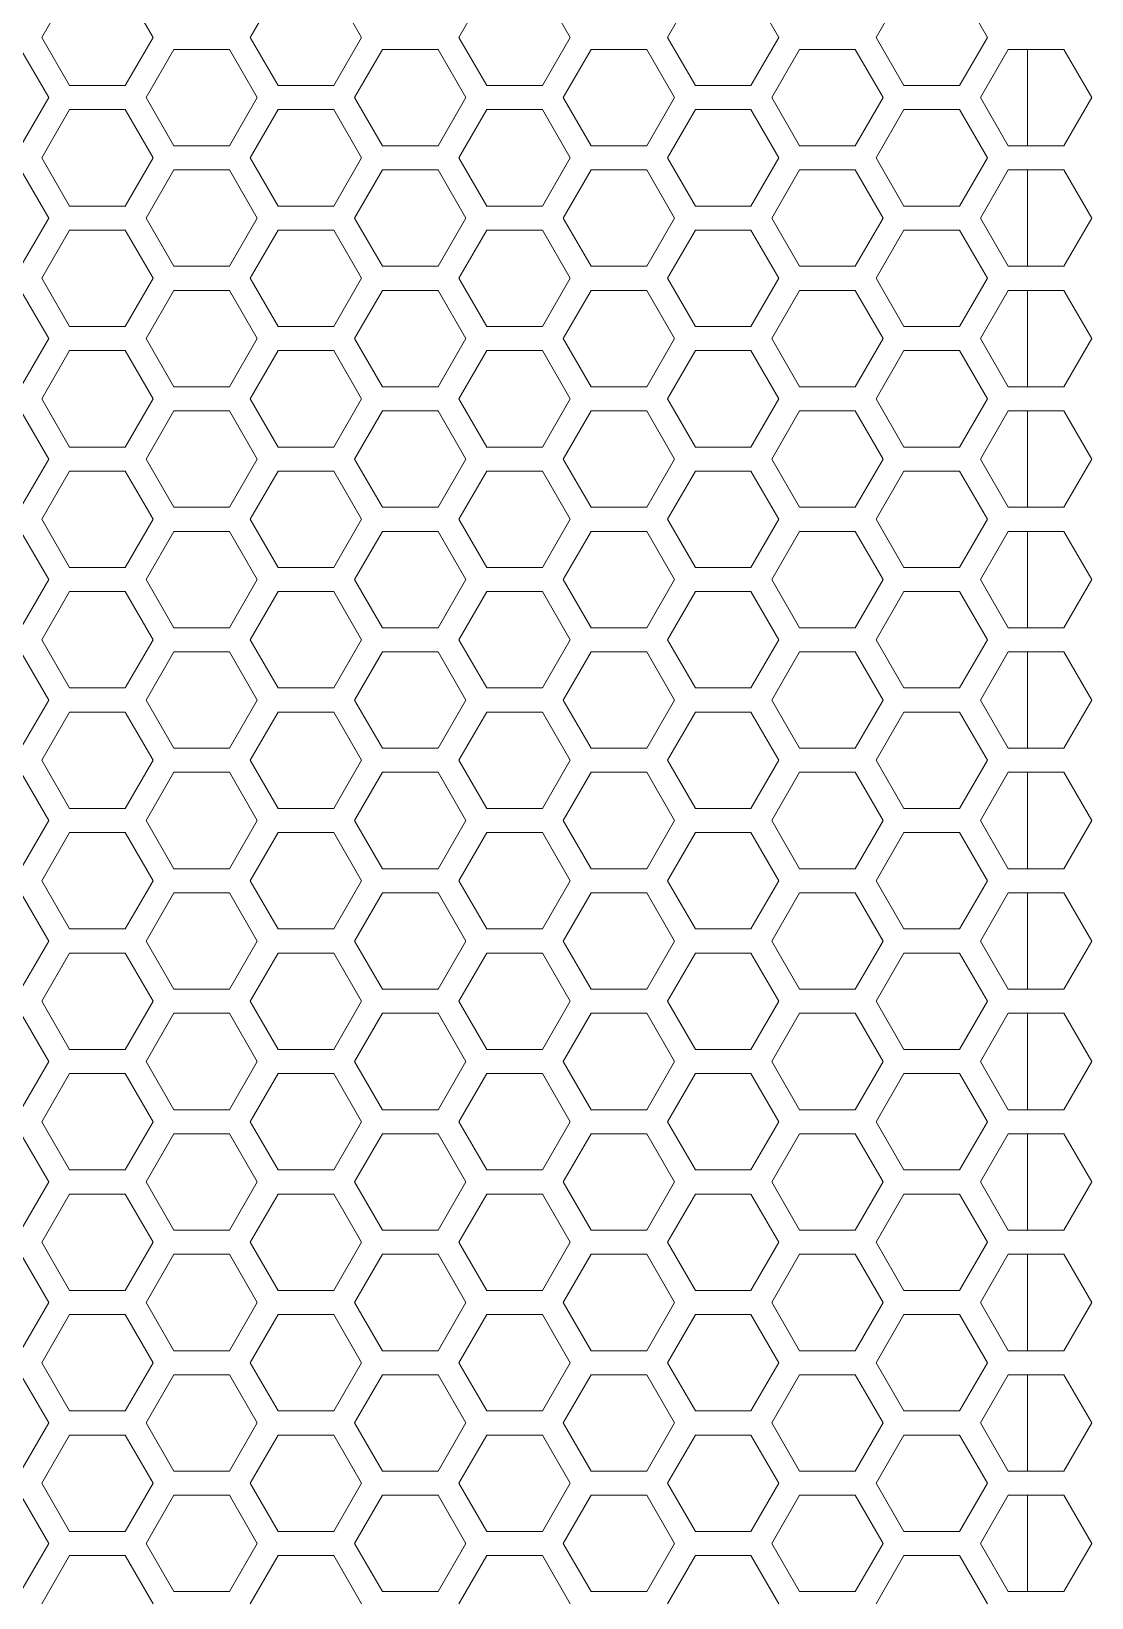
# Model space of a CAD drawing. Header units: millimetres. Extents: x 0 to 62, y -17 to 201.
# Drawn here: x 40.48 to 49.28, y 91.65 to 104.65 of the extents above; entities that cross this region are included whole.
import ezdxf

# ---------------------------------------------------------------- set-up
doc = ezdxf.new("R2010")
doc.units = ezdxf.units.MM

msp = doc.modelspace()

# ---------------------------------------------------------------- linework, layer by layer
at = {"color": 0, "lineweight": 18}
for p, q in [((40.795, 105), (40.564, 104.6)), ((41.488, 104.6), (41.257, 105)), ((42.527, 105), (42.296, 104.6)), ((43.22, 104.6), (42.989, 105)), ((44.259, 105), (44.028, 104.6)), ((44.952, 104.6), (44.721, 105)), ((45.991, 105), (45.76, 104.6)), ((46.684, 104.6), (46.453, 105)), ((47.723, 105), (47.492, 104.6)), ((48.416, 104.6), (48.185, 105)), ((40.564, 104.6), (40.795, 104.2)), ((41.257, 104.2), (41.488, 104.6)), ((42.296, 104.6), (42.527, 104.2)), ((42.989, 104.2), (43.22, 104.6)), ((44.028, 104.6), (44.259, 104.2)), ((44.721, 104.2), (44.952, 104.6)), ((45.76, 104.6), (45.991, 104.2)), ((46.453, 104.2), (46.684, 104.6)), ((47.492, 104.6), (47.723, 104.2)), ((48.185, 104.2), (48.416, 104.6)), ((40.622, 104.1), (40.391, 104.5)), ((41.661, 104.5), (41.43, 104.1)), ((42.123, 104.5), (41.661, 104.5)), ((42.354, 104.1), (42.123, 104.5)), ((43.393, 104.5), (43.162, 104.1)), ((43.855, 104.5), (43.393, 104.5)), ((44.086, 104.1), (43.855, 104.5)), ((45.125, 104.5), (44.894, 104.1)), ((45.587, 104.5), (45.125, 104.5)), ((45.818, 104.1), (45.587, 104.5)), ((46.857, 104.5), (46.626, 104.1)), ((47.319, 104.5), (46.857, 104.5)), ((47.55, 104.1), (47.319, 104.5)), ((48.589, 104.5), (48.358, 104.1)), ((49.051, 104.5), (48.589, 104.5)), ((48.75, 103.7), (48.75, 104.5)), ((49.282, 104.1), (49.051, 104.5)), ((40.795, 104.2), (41.257, 104.2)), ((42.527, 104.2), (42.989, 104.2)), ((44.259, 104.2), (44.721, 104.2)), ((45.991, 104.2), (46.453, 104.2)), ((47.723, 104.2), (48.185, 104.2)), ((40.391, 103.7), (40.622, 104.1)), ((40.795, 104), (40.564, 103.6)), ((41.257, 104), (40.795, 104)), ((41.488, 103.6), (41.257, 104)), ((41.43, 104.1), (41.661, 103.7)), ((42.123, 103.7), (42.354, 104.1)), ((42.527, 104), (42.296, 103.6)), ((42.989, 104), (42.527, 104)), ((43.22, 103.6), (42.989, 104)), ((43.162, 104.1), (43.393, 103.7)), ((43.855, 103.7), (44.086, 104.1)), ((44.259, 104), (44.028, 103.6)), ((44.721, 104), (44.259, 104)), ((44.952, 103.6), (44.721, 104)), ((44.894, 104.1), (45.125, 103.7)), ((45.587, 103.7), (45.818, 104.1)), ((45.991, 104), (45.76, 103.6)), ((46.453, 104), (45.991, 104)), ((46.684, 103.6), (46.453, 104)), ((46.626, 104.1), (46.857, 103.7)), ((47.319, 103.7), (47.55, 104.1)), ((47.723, 104), (47.492, 103.6)), ((48.185, 104), (47.723, 104)), ((48.416, 103.6), (48.185, 104)), ((48.358, 104.1), (48.589, 103.7)), ((49.051, 103.7), (49.282, 104.1)), ((41.661, 103.7), (42.123, 103.7)), ((43.393, 103.7), (43.855, 103.7)), ((45.125, 103.7), (45.587, 103.7)), ((46.857, 103.7), (47.319, 103.7)), ((48.589, 103.7), (49.051, 103.7)), ((40.622, 103.1), (40.391, 103.5)), ((40.564, 103.6), (40.795, 103.2)), ((41.257, 103.2), (41.488, 103.6)), ((41.661, 103.5), (41.43, 103.1)), ((42.123, 103.5), (41.661, 103.5)), ((42.354, 103.1), (42.123, 103.5)), ((42.296, 103.6), (42.527, 103.2)), ((42.989, 103.2), (43.22, 103.6)), ((43.393, 103.5), (43.162, 103.1)), ((43.855, 103.5), (43.393, 103.5)), ((44.086, 103.1), (43.855, 103.5)), ((44.028, 103.6), (44.259, 103.2)), ((44.721, 103.2), (44.952, 103.6)), ((45.125, 103.5), (44.894, 103.1)), ((45.587, 103.5), (45.125, 103.5)), ((45.818, 103.1), (45.587, 103.5)), ((45.76, 103.6), (45.991, 103.2)), ((46.453, 103.2), (46.684, 103.6)), ((46.857, 103.5), (46.626, 103.1)), ((47.319, 103.5), (46.857, 103.5)), ((47.55, 103.1), (47.319, 103.5)), ((47.492, 103.6), (47.723, 103.2)), ((48.185, 103.2), (48.416, 103.6)), ((48.589, 103.5), (48.358, 103.1)), ((49.051, 103.5), (48.589, 103.5)), ((48.75, 102.7), (48.75, 103.5)), ((49.282, 103.1), (49.051, 103.5)), ((40.391, 102.7), (40.622, 103.1)), ((40.795, 103.2), (41.257, 103.2)), ((41.43, 103.1), (41.661, 102.7)), ((42.123, 102.7), (42.354, 103.1)), ((42.527, 103.2), (42.989, 103.2)), ((43.162, 103.1), (43.393, 102.7)), ((43.855, 102.7), (44.086, 103.1)), ((44.259, 103.2), (44.721, 103.2)), ((44.894, 103.1), (45.125, 102.7)), ((45.587, 102.7), (45.818, 103.1)), ((45.991, 103.2), (46.453, 103.2)), ((46.626, 103.1), (46.857, 102.7)), ((47.319, 102.7), (47.55, 103.1)), ((47.723, 103.2), (48.185, 103.2)), ((48.358, 103.1), (48.589, 102.7)), ((49.051, 102.7), (49.282, 103.1)), ((40.795, 103), (40.564, 102.6)), ((41.257, 103), (40.795, 103)), ((41.488, 102.6), (41.257, 103)), ((42.527, 103), (42.296, 102.6)), ((42.989, 103), (42.527, 103)), ((43.22, 102.6), (42.989, 103)), ((44.259, 103), (44.028, 102.6)), ((44.721, 103), (44.259, 103)), ((44.952, 102.6), (44.721, 103)), ((45.991, 103), (45.76, 102.6)), ((46.453, 103), (45.991, 103)), ((46.684, 102.6), (46.453, 103)), ((47.723, 103), (47.492, 102.6)), ((48.185, 103), (47.723, 103)), ((48.416, 102.6), (48.185, 103)), ((41.661, 102.7), (42.123, 102.7)), ((43.393, 102.7), (43.855, 102.7)), ((45.125, 102.7), (45.587, 102.7)), ((46.857, 102.7), (47.319, 102.7)), ((48.589, 102.7), (49.051, 102.7)), ((40.564, 102.6), (40.795, 102.2)), ((41.257, 102.2), (41.488, 102.6)), ((42.296, 102.6), (42.527, 102.2)), ((42.989, 102.2), (43.22, 102.6)), ((44.028, 102.6), (44.259, 102.2)), ((44.721, 102.2), (44.952, 102.6)), ((45.76, 102.6), (45.991, 102.2)), ((46.453, 102.2), (46.684, 102.6)), ((47.492, 102.6), (47.723, 102.2)), ((48.185, 102.2), (48.416, 102.6)), ((40.622, 102.1), (40.391, 102.5)), ((41.661, 102.5), (41.43, 102.1)), ((42.123, 102.5), (41.661, 102.5)), ((42.354, 102.1), (42.123, 102.5)), ((43.393, 102.5), (43.162, 102.1)), ((43.855, 102.5), (43.393, 102.5)), ((44.086, 102.1), (43.855, 102.5)), ((45.125, 102.5), (44.894, 102.1)), ((45.587, 102.5), (45.125, 102.5)), ((45.818, 102.1), (45.587, 102.5)), ((46.857, 102.5), (46.626, 102.1)), ((47.319, 102.5), (46.857, 102.5)), ((47.55, 102.1), (47.319, 102.5)), ((48.589, 102.5), (48.358, 102.1)), ((49.051, 102.5), (48.589, 102.5)), ((48.75, 101.7), (48.75, 102.5)), ((49.282, 102.1), (49.051, 102.5)), ((40.795, 102.2), (41.257, 102.2)), ((42.527, 102.2), (42.989, 102.2)), ((44.259, 102.2), (44.721, 102.2)), ((45.991, 102.2), (46.453, 102.2)), ((47.723, 102.2), (48.185, 102.2)), ((40.391, 101.7), (40.622, 102.1)), ((41.43, 102.1), (41.661, 101.7)), ((42.123, 101.7), (42.354, 102.1)), ((43.162, 102.1), (43.393, 101.7)), ((43.855, 101.7), (44.086, 102.1)), ((44.894, 102.1), (45.125, 101.7)), ((45.587, 101.7), (45.818, 102.1)), ((46.626, 102.1), (46.857, 101.7)), ((47.319, 101.7), (47.55, 102.1)), ((48.358, 102.1), (48.589, 101.7)), ((49.051, 101.7), (49.282, 102.1)), ((40.795, 102), (40.564, 101.6)), ((41.257, 102), (40.795, 102)), ((41.488, 101.6), (41.257, 102)), ((42.527, 102), (42.296, 101.6)), ((42.989, 102), (42.527, 102)), ((43.22, 101.6), (42.989, 102)), ((44.259, 102), (44.028, 101.6)), ((44.721, 102), (44.259, 102)), ((44.952, 101.6), (44.721, 102)), ((45.991, 102), (45.76, 101.6)), ((46.453, 102), (45.991, 102)), ((46.684, 101.6), (46.453, 102)), ((47.723, 102), (47.492, 101.6)), ((48.185, 102), (47.723, 102)), ((48.416, 101.6), (48.185, 102)), ((41.661, 101.7), (42.123, 101.7)), ((43.393, 101.7), (43.855, 101.7)), ((45.125, 101.7), (45.587, 101.7)), ((46.857, 101.7), (47.319, 101.7)), ((48.589, 101.7), (49.051, 101.7)), ((40.564, 101.6), (40.795, 101.2)), ((41.257, 101.2), (41.488, 101.6)), ((42.296, 101.6), (42.527, 101.2)), ((42.989, 101.2), (43.22, 101.6)), ((44.028, 101.6), (44.259, 101.2)), ((44.721, 101.2), (44.952, 101.6)), ((45.76, 101.6), (45.991, 101.2)), ((46.453, 101.2), (46.684, 101.6)), ((47.492, 101.6), (47.723, 101.2)), ((48.185, 101.2), (48.416, 101.6)), ((40.622, 101.1), (40.391, 101.5)), ((41.661, 101.5), (41.43, 101.1)), ((42.123, 101.5), (41.661, 101.5)), ((42.354, 101.1), (42.123, 101.5)), ((43.393, 101.5), (43.162, 101.1)), ((43.855, 101.5), (43.393, 101.5)), ((44.086, 101.1), (43.855, 101.5)), ((45.125, 101.5), (44.894, 101.1)), ((45.587, 101.5), (45.125, 101.5)), ((45.818, 101.1), (45.587, 101.5)), ((46.857, 101.5), (46.626, 101.1)), ((47.319, 101.5), (46.857, 101.5)), ((47.55, 101.1), (47.319, 101.5)), ((48.589, 101.5), (48.358, 101.1)), ((49.051, 101.5), (48.589, 101.5)), ((48.75, 100.7), (48.75, 101.5)), ((49.282, 101.1), (49.051, 101.5)), ((40.795, 101.2), (41.257, 101.2)), ((42.527, 101.2), (42.989, 101.2)), ((44.259, 101.2), (44.721, 101.2)), ((45.991, 101.2), (46.453, 101.2)), ((47.723, 101.2), (48.185, 101.2)), ((40.391, 100.7), (40.622, 101.1)), ((41.43, 101.1), (41.661, 100.7)), ((42.123, 100.7), (42.354, 101.1)), ((43.162, 101.1), (43.393, 100.7)), ((43.855, 100.7), (44.086, 101.1)), ((44.894, 101.1), (45.125, 100.7)), ((45.587, 100.7), (45.818, 101.1)), ((46.626, 101.1), (46.857, 100.7)), ((47.319, 100.7), (47.55, 101.1)), ((48.358, 101.1), (48.589, 100.7)), ((49.051, 100.7), (49.282, 101.1)), ((40.795, 101), (40.564, 100.6)), ((41.257, 101), (40.795, 101)), ((41.488, 100.6), (41.257, 101)), ((42.527, 101), (42.296, 100.6)), ((42.989, 101), (42.527, 101)), ((43.22, 100.6), (42.989, 101)), ((44.259, 101), (44.028, 100.6)), ((44.721, 101), (44.259, 101)), ((44.952, 100.6), (44.721, 101)), ((45.991, 101), (45.76, 100.6)), ((46.453, 101), (45.991, 101)), ((46.684, 100.6), (46.453, 101)), ((47.723, 101), (47.492, 100.6)), ((48.185, 101), (47.723, 101)), ((48.416, 100.6), (48.185, 101)), ((41.661, 100.7), (42.123, 100.7)), ((43.393, 100.7), (43.855, 100.7)), ((45.125, 100.7), (45.587, 100.7)), ((46.857, 100.7), (47.319, 100.7)), ((48.589, 100.7), (49.051, 100.7)), ((40.622, 100.1), (40.391, 100.5)), ((40.564, 100.6), (40.795, 100.2)), ((41.257, 100.2), (41.488, 100.6)), ((41.661, 100.5), (41.43, 100.1)), ((42.123, 100.5), (41.661, 100.5)), ((42.354, 100.1), (42.123, 100.5)), ((42.296, 100.6), (42.527, 100.2)), ((42.989, 100.2), (43.22, 100.6)), ((43.393, 100.5), (43.162, 100.1)), ((43.855, 100.5), (43.393, 100.5)), ((44.086, 100.1), (43.855, 100.5)), ((44.028, 100.6), (44.259, 100.2)), ((44.721, 100.2), (44.952, 100.6)), ((45.125, 100.5), (44.894, 100.1)), ((45.587, 100.5), (45.125, 100.5)), ((45.818, 100.1), (45.587, 100.5)), ((45.76, 100.6), (45.991, 100.2)), ((46.453, 100.2), (46.684, 100.6)), ((46.857, 100.5), (46.626, 100.1)), ((47.319, 100.5), (46.857, 100.5)), ((47.55, 100.1), (47.319, 100.5)), ((47.492, 100.6), (47.723, 100.2)), ((48.185, 100.2), (48.416, 100.6)), ((48.589, 100.5), (48.358, 100.1)), ((49.051, 100.5), (48.589, 100.5)), ((48.75, 99.7), (48.75, 100.5)), ((49.282, 100.1), (49.051, 100.5)), ((40.391, 99.7), (40.622, 100.1)), ((40.795, 100.2), (41.257, 100.2)), ((41.43, 100.1), (41.661, 99.7)), ((42.123, 99.7), (42.354, 100.1)), ((42.527, 100.2), (42.989, 100.2)), ((43.162, 100.1), (43.393, 99.7)), ((43.855, 99.7), (44.086, 100.1)), ((44.259, 100.2), (44.721, 100.2)), ((44.894, 100.1), (45.125, 99.7)), ((45.587, 99.7), (45.818, 100.1)), ((45.991, 100.2), (46.453, 100.2)), ((46.626, 100.1), (46.857, 99.7)), ((47.319, 99.7), (47.55, 100.1)), ((47.723, 100.2), (48.185, 100.2)), ((48.358, 100.1), (48.589, 99.7)), ((49.051, 99.7), (49.282, 100.1)), ((40.795, 100), (40.564, 99.6)), ((41.257, 100), (40.795, 100)), ((41.488, 99.6), (41.257, 100)), ((42.527, 100), (42.296, 99.6)), ((42.989, 100), (42.527, 100)), ((43.22, 99.6), (42.989, 100)), ((44.259, 100), (44.028, 99.6)), ((44.721, 100), (44.259, 100)), ((44.952, 99.6), (44.721, 100)), ((45.991, 100), (45.76, 99.6)), ((46.453, 100), (45.991, 100)), ((46.684, 99.6), (46.453, 100)), ((47.723, 100), (47.492, 99.6)), ((48.185, 100), (47.723, 100)), ((48.416, 99.6), (48.185, 100)), ((40.564, 99.6), (40.795, 99.2)), ((41.257, 99.2), (41.488, 99.6)), ((41.661, 99.7), (42.123, 99.7)), ((42.296, 99.6), (42.527, 99.2)), ((42.989, 99.2), (43.22, 99.6)), ((43.393, 99.7), (43.855, 99.7)), ((44.028, 99.6), (44.259, 99.2)), ((44.721, 99.2), (44.952, 99.6)), ((45.125, 99.7), (45.587, 99.7)), ((45.76, 99.6), (45.991, 99.2)), ((46.453, 99.2), (46.684, 99.6)), ((46.857, 99.7), (47.319, 99.7)), ((47.492, 99.6), (47.723, 99.2)), ((48.185, 99.2), (48.416, 99.6)), ((48.589, 99.7), (49.051, 99.7)), ((40.622, 99.1), (40.391, 99.5)), ((41.661, 99.5), (41.43, 99.1)), ((42.123, 99.5), (41.661, 99.5)), ((42.354, 99.1), (42.123, 99.5)), ((43.393, 99.5), (43.162, 99.1)), ((43.855, 99.5), (43.393, 99.5)), ((44.086, 99.1), (43.855, 99.5)), ((45.125, 99.5), (44.894, 99.1)), ((45.587, 99.5), (45.125, 99.5)), ((45.818, 99.1), (45.587, 99.5)), ((46.857, 99.5), (46.626, 99.1)), ((47.319, 99.5), (46.857, 99.5)), ((47.55, 99.1), (47.319, 99.5)), ((48.589, 99.5), (48.358, 99.1)), ((49.051, 99.5), (48.589, 99.5)), ((48.75, 98.7), (48.75, 99.5)), ((49.282, 99.1), (49.051, 99.5)), ((40.795, 99.2), (41.257, 99.2)), ((42.527, 99.2), (42.989, 99.2)), ((44.259, 99.2), (44.721, 99.2)), ((45.991, 99.2), (46.453, 99.2)), ((47.723, 99.2), (48.185, 99.2)), ((40.391, 98.7), (40.622, 99.1)), ((41.43, 99.1), (41.661, 98.7)), ((42.123, 98.7), (42.354, 99.1)), ((43.162, 99.1), (43.393, 98.7)), ((43.855, 98.7), (44.086, 99.1)), ((44.894, 99.1), (45.125, 98.7)), ((45.587, 98.7), (45.818, 99.1)), ((46.626, 99.1), (46.857, 98.7)), ((47.319, 98.7), (47.55, 99.1)), ((48.358, 99.1), (48.589, 98.7)), ((49.051, 98.7), (49.282, 99.1)), ((40.795, 99), (40.564, 98.6)), ((41.257, 99), (40.795, 99)), ((41.488, 98.6), (41.257, 99)), ((42.527, 99), (42.296, 98.6)), ((42.989, 99), (42.527, 99)), ((43.22, 98.6), (42.989, 99)), ((44.259, 99), (44.028, 98.6)), ((44.721, 99), (44.259, 99)), ((44.952, 98.6), (44.721, 99)), ((45.991, 99), (45.76, 98.6)), ((46.453, 99), (45.991, 99)), ((46.684, 98.6), (46.453, 99)), ((47.723, 99), (47.492, 98.6)), ((48.185, 99), (47.723, 99)), ((48.416, 98.6), (48.185, 99)), ((41.661, 98.7), (42.123, 98.7)), ((43.393, 98.7), (43.855, 98.7)), ((45.125, 98.7), (45.587, 98.7)), ((46.857, 98.7), (47.319, 98.7)), ((48.589, 98.7), (49.051, 98.7)), ((40.564, 98.6), (40.795, 98.2)), ((41.257, 98.2), (41.488, 98.6)), ((42.296, 98.6), (42.527, 98.2)), ((42.989, 98.2), (43.22, 98.6)), ((44.028, 98.6), (44.259, 98.2)), ((44.721, 98.2), (44.952, 98.6)), ((45.76, 98.6), (45.991, 98.2)), ((46.453, 98.2), (46.684, 98.6)), ((47.492, 98.6), (47.723, 98.2)), ((48.185, 98.2), (48.416, 98.6)), ((40.622, 98.1), (40.391, 98.5)), ((41.661, 98.5), (41.43, 98.1)), ((42.123, 98.5), (41.661, 98.5)), ((42.354, 98.1), (42.123, 98.5)), ((43.393, 98.5), (43.162, 98.1)), ((43.855, 98.5), (43.393, 98.5)), ((44.086, 98.1), (43.855, 98.5)), ((45.125, 98.5), (44.894, 98.1)), ((45.587, 98.5), (45.125, 98.5)), ((45.818, 98.1), (45.587, 98.5)), ((46.857, 98.5), (46.626, 98.1)), ((47.319, 98.5), (46.857, 98.5)), ((47.55, 98.1), (47.319, 98.5)), ((48.589, 98.5), (48.358, 98.1)), ((49.051, 98.5), (48.589, 98.5)), ((48.75, 97.7), (48.75, 98.5)), ((49.282, 98.1), (49.051, 98.5)), ((40.795, 98.2), (41.257, 98.2)), ((42.527, 98.2), (42.989, 98.2)), ((44.259, 98.2), (44.721, 98.2)), ((45.991, 98.2), (46.453, 98.2)), ((47.723, 98.2), (48.185, 98.2)), ((40.391, 97.7), (40.622, 98.1)), ((41.43, 98.1), (41.661, 97.7)), ((42.123, 97.7), (42.354, 98.1)), ((43.162, 98.1), (43.393, 97.7)), ((43.855, 97.7), (44.086, 98.1)), ((44.894, 98.1), (45.125, 97.7)), ((45.587, 97.7), (45.818, 98.1)), ((46.626, 98.1), (46.857, 97.7)), ((47.319, 97.7), (47.55, 98.1)), ((48.358, 98.1), (48.589, 97.7)), ((49.051, 97.7), (49.282, 98.1)), ((40.795, 98), (40.564, 97.6)), ((41.257, 98), (40.795, 98)), ((41.488, 97.6), (41.257, 98)), ((42.527, 98), (42.296, 97.6)), ((42.989, 98), (42.527, 98)), ((43.22, 97.6), (42.989, 98)), ((44.259, 98), (44.028, 97.6)), ((44.721, 98), (44.259, 98)), ((44.952, 97.6), (44.721, 98)), ((45.991, 98), (45.76, 97.6)), ((46.453, 98), (45.991, 98)), ((46.684, 97.6), (46.453, 98)), ((47.723, 98), (47.492, 97.6)), ((48.185, 98), (47.723, 98)), ((48.416, 97.6), (48.185, 98)), ((41.661, 97.7), (42.123, 97.7)), ((43.393, 97.7), (43.855, 97.7)), ((45.125, 97.7), (45.587, 97.7)), ((46.857, 97.7), (47.319, 97.7)), ((48.589, 97.7), (49.051, 97.7)), ((40.622, 97.1), (40.391, 97.5)), ((40.564, 97.6), (40.795, 97.2)), ((41.257, 97.2), (41.488, 97.6)), ((41.661, 97.5), (41.43, 97.1)), ((42.123, 97.5), (41.661, 97.5)), ((42.354, 97.1), (42.123, 97.5)), ((42.296, 97.6), (42.527, 97.2)), ((42.989, 97.2), (43.22, 97.6)), ((43.393, 97.5), (43.162, 97.1)), ((43.855, 97.5), (43.393, 97.5)), ((44.086, 97.1), (43.855, 97.5)), ((44.028, 97.6), (44.259, 97.2)), ((44.721, 97.2), (44.952, 97.6)), ((45.125, 97.5), (44.894, 97.1)), ((45.587, 97.5), (45.125, 97.5)), ((45.818, 97.1), (45.587, 97.5)), ((45.76, 97.6), (45.991, 97.2)), ((46.453, 97.2), (46.684, 97.6)), ((46.857, 97.5), (46.626, 97.1)), ((47.319, 97.5), (46.857, 97.5)), ((47.55, 97.1), (47.319, 97.5)), ((47.492, 97.6), (47.723, 97.2)), ((48.185, 97.2), (48.416, 97.6)), ((48.589, 97.5), (48.358, 97.1)), ((49.051, 97.5), (48.589, 97.5)), ((48.75, 96.7), (48.75, 97.5)), ((49.282, 97.1), (49.051, 97.5)), ((40.795, 97.2), (41.257, 97.2)), ((42.527, 97.2), (42.989, 97.2)), ((44.259, 97.2), (44.721, 97.2)), ((45.991, 97.2), (46.453, 97.2)), ((47.723, 97.2), (48.185, 97.2)), ((40.391, 96.7), (40.622, 97.1)), ((40.795, 97), (40.564, 96.6)), ((41.257, 97), (40.795, 97)), ((41.488, 96.6), (41.257, 97)), ((41.43, 97.1), (41.661, 96.7)), ((42.123, 96.7), (42.354, 97.1)), ((42.527, 97), (42.296, 96.6)), ((42.989, 97), (42.527, 97)), ((43.22, 96.6), (42.989, 97)), ((43.162, 97.1), (43.393, 96.7)), ((43.855, 96.7), (44.086, 97.1)), ((44.259, 97), (44.028, 96.6)), ((44.721, 97), (44.259, 97)), ((44.952, 96.6), (44.721, 97)), ((44.894, 97.1), (45.125, 96.7)), ((45.587, 96.7), (45.818, 97.1)), ((45.991, 97), (45.76, 96.6)), ((46.453, 97), (45.991, 97)), ((46.684, 96.6), (46.453, 97)), ((46.626, 97.1), (46.857, 96.7)), ((47.319, 96.7), (47.55, 97.1)), ((47.723, 97), (47.492, 96.6)), ((48.185, 97), (47.723, 97)), ((48.416, 96.6), (48.185, 97)), ((48.358, 97.1), (48.589, 96.7)), ((49.051, 96.7), (49.282, 97.1)), ((40.564, 96.6), (40.795, 96.2)), ((41.257, 96.2), (41.488, 96.6)), ((41.661, 96.7), (42.123, 96.7)), ((42.296, 96.6), (42.527, 96.2)), ((42.989, 96.2), (43.22, 96.6)), ((43.393, 96.7), (43.855, 96.7)), ((44.028, 96.6), (44.259, 96.2)), ((44.721, 96.2), (44.952, 96.6)), ((45.125, 96.7), (45.587, 96.7)), ((45.76, 96.6), (45.991, 96.2)), ((46.453, 96.2), (46.684, 96.6)), ((46.857, 96.7), (47.319, 96.7)), ((47.492, 96.6), (47.723, 96.2)), ((48.185, 96.2), (48.416, 96.6)), ((48.589, 96.7), (49.051, 96.7)), ((40.622, 96.1), (40.391, 96.5)), ((41.661, 96.5), (41.43, 96.1)), ((42.123, 96.5), (41.661, 96.5)), ((42.354, 96.1), (42.123, 96.5)), ((43.393, 96.5), (43.162, 96.1)), ((43.855, 96.5), (43.393, 96.5)), ((44.086, 96.1), (43.855, 96.5)), ((45.125, 96.5), (44.894, 96.1)), ((45.587, 96.5), (45.125, 96.5)), ((45.818, 96.1), (45.587, 96.5)), ((46.857, 96.5), (46.626, 96.1)), ((47.319, 96.5), (46.857, 96.5)), ((47.55, 96.1), (47.319, 96.5)), ((48.589, 96.5), (48.358, 96.1)), ((49.051, 96.5), (48.589, 96.5)), ((48.75, 95.7), (48.75, 96.5)), ((49.282, 96.1), (49.051, 96.5)), ((40.795, 96.2), (41.257, 96.2)), ((42.527, 96.2), (42.989, 96.2)), ((44.259, 96.2), (44.721, 96.2)), ((45.991, 96.2), (46.453, 96.2)), ((47.723, 96.2), (48.185, 96.2)), ((40.391, 95.7), (40.622, 96.1)), ((41.43, 96.1), (41.661, 95.7)), ((42.123, 95.7), (42.354, 96.1)), ((43.162, 96.1), (43.393, 95.7)), ((43.855, 95.7), (44.086, 96.1)), ((44.894, 96.1), (45.125, 95.7)), ((45.587, 95.7), (45.818, 96.1)), ((46.626, 96.1), (46.857, 95.7)), ((47.319, 95.7), (47.55, 96.1)), ((48.358, 96.1), (48.589, 95.7)), ((49.051, 95.7), (49.282, 96.1)), ((40.795, 96), (40.564, 95.6)), ((41.257, 96), (40.795, 96)), ((41.488, 95.6), (41.257, 96)), ((42.527, 96), (42.296, 95.6)), ((42.989, 96), (42.527, 96)), ((43.22, 95.6), (42.989, 96)), ((44.259, 96), (44.028, 95.6)), ((44.721, 96), (44.259, 96)), ((44.952, 95.6), (44.721, 96)), ((45.991, 96), (45.76, 95.6)), ((46.453, 96), (45.991, 96)), ((46.684, 95.6), (46.453, 96)), ((47.723, 96), (47.492, 95.6)), ((48.185, 96), (47.723, 96)), ((48.416, 95.6), (48.185, 96)), ((41.661, 95.7), (42.123, 95.7)), ((43.393, 95.7), (43.855, 95.7)), ((45.125, 95.7), (45.587, 95.7)), ((46.857, 95.7), (47.319, 95.7)), ((48.589, 95.7), (49.051, 95.7)), ((40.564, 95.6), (40.795, 95.2)), ((41.257, 95.2), (41.488, 95.6)), ((42.296, 95.6), (42.527, 95.2)), ((42.989, 95.2), (43.22, 95.6)), ((44.028, 95.6), (44.259, 95.2)), ((44.721, 95.2), (44.952, 95.6)), ((45.76, 95.6), (45.991, 95.2)), ((46.453, 95.2), (46.684, 95.6)), ((47.492, 95.6), (47.723, 95.2)), ((48.185, 95.2), (48.416, 95.6)), ((40.622, 95.1), (40.391, 95.5)), ((41.661, 95.5), (41.43, 95.1)), ((42.123, 95.5), (41.661, 95.5)), ((42.354, 95.1), (42.123, 95.5)), ((43.393, 95.5), (43.162, 95.1)), ((43.855, 95.5), (43.393, 95.5)), ((44.086, 95.1), (43.855, 95.5)), ((45.125, 95.5), (44.894, 95.1)), ((45.587, 95.5), (45.125, 95.5)), ((45.818, 95.1), (45.587, 95.5)), ((46.857, 95.5), (46.626, 95.1)), ((47.319, 95.5), (46.857, 95.5)), ((47.55, 95.1), (47.319, 95.5)), ((48.589, 95.5), (48.358, 95.1)), ((49.051, 95.5), (48.589, 95.5)), ((48.75, 94.7), (48.75, 95.5)), ((49.282, 95.1), (49.051, 95.5)), ((40.795, 95.2), (41.257, 95.2)), ((42.527, 95.2), (42.989, 95.2)), ((44.259, 95.2), (44.721, 95.2)), ((45.991, 95.2), (46.453, 95.2)), ((47.723, 95.2), (48.185, 95.2)), ((40.391, 94.7), (40.622, 95.1)), ((41.43, 95.1), (41.661, 94.7)), ((42.123, 94.7), (42.354, 95.1)), ((43.162, 95.1), (43.393, 94.7)), ((43.855, 94.7), (44.086, 95.1)), ((44.894, 95.1), (45.125, 94.7)), ((45.587, 94.7), (45.818, 95.1)), ((46.626, 95.1), (46.857, 94.7)), ((47.319, 94.7), (47.55, 95.1)), ((48.358, 95.1), (48.589, 94.7)), ((49.051, 94.7), (49.282, 95.1)), ((40.795, 95), (40.564, 94.6)), ((41.257, 95), (40.795, 95)), ((41.488, 94.6), (41.257, 95)), ((42.527, 95), (42.296, 94.6)), ((42.989, 95), (42.527, 95)), ((43.22, 94.6), (42.989, 95)), ((44.259, 95), (44.028, 94.6)), ((44.721, 95), (44.259, 95)), ((44.952, 94.6), (44.721, 95)), ((45.991, 95), (45.76, 94.6)), ((46.453, 95), (45.991, 95)), ((46.684, 94.6), (46.453, 95)), ((47.723, 95), (47.492, 94.6)), ((48.185, 95), (47.723, 95)), ((48.416, 94.6), (48.185, 95)), ((41.661, 94.7), (42.123, 94.7)), ((43.393, 94.7), (43.855, 94.7)), ((45.125, 94.7), (45.587, 94.7)), ((46.857, 94.7), (47.319, 94.7)), ((48.589, 94.7), (49.051, 94.7)), ((40.564, 94.6), (40.795, 94.2)), ((41.257, 94.2), (41.488, 94.6)), ((42.296, 94.6), (42.527, 94.2)), ((42.989, 94.2), (43.22, 94.6)), ((44.028, 94.6), (44.259, 94.2)), ((44.721, 94.2), (44.952, 94.6)), ((45.76, 94.6), (45.991, 94.2)), ((46.453, 94.2), (46.684, 94.6)), ((47.492, 94.6), (47.723, 94.2)), ((48.185, 94.2), (48.416, 94.6)), ((40.622, 94.1), (40.391, 94.5)), ((41.661, 94.5), (41.43, 94.1)), ((42.123, 94.5), (41.661, 94.5)), ((42.354, 94.1), (42.123, 94.5)), ((43.393, 94.5), (43.162, 94.1)), ((43.855, 94.5), (43.393, 94.5)), ((44.086, 94.1), (43.855, 94.5)), ((45.125, 94.5), (44.894, 94.1)), ((45.587, 94.5), (45.125, 94.5)), ((45.818, 94.1), (45.587, 94.5)), ((46.857, 94.5), (46.626, 94.1)), ((47.319, 94.5), (46.857, 94.5)), ((47.55, 94.1), (47.319, 94.5)), ((48.589, 94.5), (48.358, 94.1)), ((49.051, 94.5), (48.589, 94.5)), ((48.75, 93.7), (48.75, 94.5)), ((49.282, 94.1), (49.051, 94.5)), ((40.795, 94.2), (41.257, 94.2)), ((42.527, 94.2), (42.989, 94.2)), ((44.259, 94.2), (44.721, 94.2)), ((45.991, 94.2), (46.453, 94.2)), ((47.723, 94.2), (48.185, 94.2)), ((40.391, 93.7), (40.622, 94.1)), ((40.795, 94), (40.564, 93.6)), ((41.257, 94), (40.795, 94)), ((41.488, 93.6), (41.257, 94)), ((41.43, 94.1), (41.661, 93.7)), ((42.123, 93.7), (42.354, 94.1)), ((42.527, 94), (42.296, 93.6)), ((42.989, 94), (42.527, 94)), ((43.22, 93.6), (42.989, 94)), ((43.162, 94.1), (43.393, 93.7)), ((43.855, 93.7), (44.086, 94.1)), ((44.259, 94), (44.028, 93.6)), ((44.721, 94), (44.259, 94)), ((44.952, 93.6), (44.721, 94)), ((44.894, 94.1), (45.125, 93.7)), ((45.587, 93.7), (45.818, 94.1)), ((45.991, 94), (45.76, 93.6)), ((46.453, 94), (45.991, 94)), ((46.684, 93.6), (46.453, 94)), ((46.626, 94.1), (46.857, 93.7)), ((47.319, 93.7), (47.55, 94.1)), ((47.723, 94), (47.492, 93.6)), ((48.185, 94), (47.723, 94)), ((48.416, 93.6), (48.185, 94)), ((48.358, 94.1), (48.589, 93.7)), ((49.051, 93.7), (49.282, 94.1)), ((40.564, 93.6), (40.795, 93.2)), ((41.257, 93.2), (41.488, 93.6)), ((41.661, 93.7), (42.123, 93.7)), ((42.296, 93.6), (42.527, 93.2)), ((42.989, 93.2), (43.22, 93.6)), ((43.393, 93.7), (43.855, 93.7)), ((44.028, 93.6), (44.259, 93.2)), ((44.721, 93.2), (44.952, 93.6)), ((45.125, 93.7), (45.587, 93.7)), ((45.76, 93.6), (45.991, 93.2)), ((46.453, 93.2), (46.684, 93.6)), ((46.857, 93.7), (47.319, 93.7)), ((47.492, 93.6), (47.723, 93.2)), ((48.185, 93.2), (48.416, 93.6)), ((48.589, 93.7), (49.051, 93.7)), ((40.622, 93.1), (40.391, 93.5)), ((41.661, 93.5), (41.43, 93.1)), ((42.123, 93.5), (41.661, 93.5)), ((42.354, 93.1), (42.123, 93.5)), ((43.393, 93.5), (43.162, 93.1)), ((43.855, 93.5), (43.393, 93.5)), ((44.086, 93.1), (43.855, 93.5)), ((45.125, 93.5), (44.894, 93.1)), ((45.587, 93.5), (45.125, 93.5)), ((45.818, 93.1), (45.587, 93.5)), ((46.857, 93.5), (46.626, 93.1)), ((47.319, 93.5), (46.857, 93.5)), ((47.55, 93.1), (47.319, 93.5)), ((48.589, 93.5), (48.358, 93.1)), ((49.051, 93.5), (48.589, 93.5)), ((48.75, 92.7), (48.75, 93.5)), ((49.282, 93.1), (49.051, 93.5)), ((40.391, 92.7), (40.622, 93.1)), ((40.795, 93.2), (41.257, 93.2)), ((41.43, 93.1), (41.661, 92.7)), ((42.123, 92.7), (42.354, 93.1)), ((42.527, 93.2), (42.989, 93.2)), ((43.162, 93.1), (43.393, 92.7)), ((43.855, 92.7), (44.086, 93.1)), ((44.259, 93.2), (44.721, 93.2)), ((44.894, 93.1), (45.125, 92.7)), ((45.587, 92.7), (45.818, 93.1)), ((45.991, 93.2), (46.453, 93.2)), ((46.626, 93.1), (46.857, 92.7)), ((47.319, 92.7), (47.55, 93.1)), ((47.723, 93.2), (48.185, 93.2)), ((48.358, 93.1), (48.589, 92.7)), ((49.051, 92.7), (49.282, 93.1)), ((40.795, 93), (40.564, 92.6)), ((41.257, 93), (40.795, 93)), ((41.488, 92.6), (41.257, 93)), ((42.527, 93), (42.296, 92.6)), ((42.989, 93), (42.527, 93)), ((43.22, 92.6), (42.989, 93)), ((44.259, 93), (44.028, 92.6)), ((44.721, 93), (44.259, 93)), ((44.952, 92.6), (44.721, 93)), ((45.991, 93), (45.76, 92.6)), ((46.453, 93), (45.991, 93)), ((46.684, 92.6), (46.453, 93)), ((47.723, 93), (47.492, 92.6)), ((48.185, 93), (47.723, 93)), ((48.416, 92.6), (48.185, 93)), ((41.661, 92.7), (42.123, 92.7)), ((43.393, 92.7), (43.855, 92.7)), ((45.125, 92.7), (45.587, 92.7)), ((46.857, 92.7), (47.319, 92.7)), ((48.589, 92.7), (49.051, 92.7)), ((40.564, 92.6), (40.795, 92.2)), ((41.257, 92.2), (41.488, 92.6)), ((42.296, 92.6), (42.527, 92.2)), ((42.989, 92.2), (43.22, 92.6)), ((44.028, 92.6), (44.259, 92.2)), ((44.721, 92.2), (44.952, 92.6)), ((45.76, 92.6), (45.991, 92.2)), ((46.453, 92.2), (46.684, 92.6)), ((47.492, 92.6), (47.723, 92.2)), ((48.185, 92.2), (48.416, 92.6)), ((40.622, 92.1), (40.391, 92.5)), ((41.661, 92.5), (41.43, 92.1)), ((42.123, 92.5), (41.661, 92.5)), ((42.354, 92.1), (42.123, 92.5)), ((43.393, 92.5), (43.162, 92.1)), ((43.855, 92.5), (43.393, 92.5)), ((44.086, 92.1), (43.855, 92.5)), ((45.125, 92.5), (44.894, 92.1)), ((45.587, 92.5), (45.125, 92.5)), ((45.818, 92.1), (45.587, 92.5)), ((46.857, 92.5), (46.626, 92.1)), ((47.319, 92.5), (46.857, 92.5)), ((47.55, 92.1), (47.319, 92.5)), ((48.589, 92.5), (48.358, 92.1)), ((49.051, 92.5), (48.589, 92.5)), ((48.75, 91.7), (48.75, 92.5)), ((49.282, 92.1), (49.051, 92.5)), ((40.795, 92.2), (41.257, 92.2)), ((42.527, 92.2), (42.989, 92.2)), ((44.259, 92.2), (44.721, 92.2)), ((45.991, 92.2), (46.453, 92.2)), ((47.723, 92.2), (48.185, 92.2)), ((40.391, 91.7), (40.622, 92.1)), ((41.43, 92.1), (41.661, 91.7)), ((42.123, 91.7), (42.354, 92.1)), ((43.162, 92.1), (43.393, 91.7)), ((43.855, 91.7), (44.086, 92.1)), ((44.894, 92.1), (45.125, 91.7)), ((45.587, 91.7), (45.818, 92.1)), ((46.626, 92.1), (46.857, 91.7)), ((47.319, 91.7), (47.55, 92.1)), ((48.358, 92.1), (48.589, 91.7)), ((49.051, 91.7), (49.282, 92.1)), ((40.795, 92), (40.564, 91.6)), ((41.257, 92), (40.795, 92)), ((41.488, 91.6), (41.257, 92)), ((42.527, 92), (42.296, 91.6)), ((42.989, 92), (42.527, 92)), ((43.22, 91.6), (42.989, 92)), ((44.259, 92), (44.028, 91.6)), ((44.721, 92), (44.259, 92)), ((44.952, 91.6), (44.721, 92)), ((45.991, 92), (45.76, 91.6)), ((46.453, 92), (45.991, 92)), ((46.684, 91.6), (46.453, 92)), ((47.723, 92), (47.492, 91.6)), ((48.185, 92), (47.723, 92)), ((48.416, 91.6), (48.185, 92)), ((41.661, 91.7), (42.123, 91.7)), ((43.393, 91.7), (43.855, 91.7)), ((45.125, 91.7), (45.587, 91.7)), ((46.857, 91.7), (47.319, 91.7)), ((48.589, 91.7), (49.051, 91.7))]:
    msp.add_line(p, q, dxfattribs=at)

doc.saveas('drawing.dxf')
